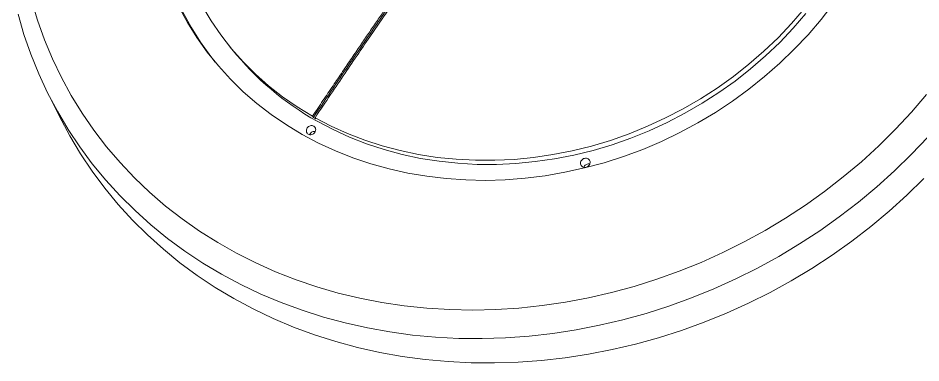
# Model space of a CAD drawing. Header units: inches. Extents: x 2104 to 4359, y 410 to 823.
# Drawn here: x 2579.4 to 2648.8, y 515.1 to 541.7 of the extents above; entities that cross this region are included whole.
import ezdxf

# ---------------------------------------------------------------- set-up
doc = ezdxf.new("R2010")
doc.units = ezdxf.units.IN

msp = doc.modelspace()

# ---------------------------------------------------------------- linework, layer by layer
at = {"color": 7, "linetype": 'Continuous', "lineweight": 15}
for p, q in [((2595.545, 539.603), (2595.819, 539.26)), ((2581.772, 535.634), (2582.727, 533.757)), ((2602.083, 534.017), (2602.013, 534.107)), ((2602.279, 533.906), (2602.209, 533.996))]:
    msp.add_line(p, q, dxfattribs=at)
at = {"color": 7, "linetype": 'Continuous', "lineweight": 15, "flags": 128}
for points in [[(2580.4, 543.018), (2580.86, 541.489), (2581.397, 539.988), (2582.01, 538.52), (2582.699, 537.086), (2583.461, 535.69), (2584.295, 534.334), (2585.2, 533.022), (2586.173, 531.755), (2587.213, 530.537), (2588.317, 529.371), (2589.484, 528.258), (2590.71, 527.2), (2591.994, 526.201), (2593.332, 525.261), (2594.723, 524.383), (2596.162, 523.569), (2597.648, 522.82), (2599.176, 522.138), (2600.745, 521.524), (2602.351, 520.98), (2603.99, 520.506), (2605.659, 520.104), (2607.356, 519.775), (2609.075, 519.518), (2610.814, 519.335), (2612.57, 519.226), (2614.338, 519.191), (2616.115, 519.23), (2617.898, 519.344), (2619.682, 519.532), (2621.465, 519.793), (2623.242, 520.127), (2625.01, 520.533), (2626.765, 521.011), (2628.504, 521.56), (2630.223, 522.177), (2631.918, 522.864), (2633.587, 523.616), (2635.225, 524.434), (2636.83, 525.316), (2638.398, 526.259), (2639.926, 527.262), (2641.41, 528.323), (2642.848, 529.44), (2644.238, 530.61), (2645.575, 531.83), (2646.857, 533.1), (2648.082, 534.415), (2649.247, 535.773)], [(2642.07, 542.751), (2641.134, 541.546), (2640.135, 540.381), (2639.077, 539.258), (2637.963, 538.182), (2636.795, 537.155), (2635.577, 536.18), (2634.313, 535.259), (2633.005, 534.396), (2631.657, 533.592), (2630.273, 532.849), (2628.856, 532.171), (2627.412, 531.558), (2625.943, 531.012), (2624.453, 530.534), (2622.947, 530.127), (2621.429, 529.791), (2619.903, 529.527), (2618.373, 529.336), (2616.843, 529.219), (2615.318, 529.174), (2613.801, 529.204), (2612.298, 529.307), (2610.811, 529.484), (2609.345, 529.734), (2607.905, 530.056), (2606.493, 530.449), (2605.114, 530.913), (2603.772, 531.445), (2602.471, 532.045), (2601.213, 532.711), (2600.002, 533.441), (2598.842, 534.233), (2597.736, 535.085), (2596.687, 535.995), (2595.698, 536.96), (2594.771, 537.977), (2593.909, 539.044), (2593.115, 540.157), (2592.39, 541.314), (2591.736, 542.512)], [(2602.013, 534.107), (2600.836, 534.826), (2599.711, 535.607), (2598.641, 536.447), (2597.629, 537.345), (2596.677, 538.298), (2595.789, 539.304), (2594.967, 540.358), (2594.213, 541.458), (2593.53, 542.602)], [(2649.348, 532.508), (2648.094, 531.182), (2646.783, 529.903), (2645.418, 528.671), (2644.003, 527.491), (2642.538, 526.363), (2641.028, 525.291), (2639.475, 524.277), (2637.883, 523.322), (2636.254, 522.429), (2634.591, 521.598), (2632.899, 520.833), (2631.18, 520.133), (2629.437, 519.502), (2627.674, 518.939), (2625.895, 518.446), (2624.102, 518.024), (2622.3, 517.674), (2620.492, 517.396), (2618.681, 517.192), (2616.872, 517.06), (2615.067, 517.002), (2613.27, 517.018), (2611.484, 517.108), (2609.714, 517.272), (2607.963, 517.508), (2606.233, 517.817), (2604.529, 518.199), (2602.853, 518.652), (2601.21, 519.175), (2599.601, 519.768), (2598.032, 520.429), (2596.503, 521.157), (2595.019, 521.951), (2593.582, 522.809), (2592.196, 523.73), (2590.862, 524.711), (2589.584, 525.75), (2588.364, 526.846), (2587.204, 527.997), (2586.107, 529.2), (2585.075, 530.453), (2584.109, 531.753), (2583.212, 533.098), (2582.386, 534.486), (2581.632, 535.913), (2580.951, 537.376), (2580.345, 538.874), (2579.815, 540.402), (2579.363, 541.959)], [(2594.527, 538.266), (2594.188, 538.702), (2593.396, 539.812), (2592.673, 540.965), (2592.022, 542.159)], [(2639.84, 542.372), (2638.863, 541.237), (2637.827, 540.146), (2636.733, 539.101), (2635.587, 538.106), (2634.391, 537.163), (2633.148, 536.276), (2631.862, 535.447), (2630.537, 534.679), (2629.177, 533.973), (2627.785, 533.332), (2626.367, 532.757), (2624.925, 532.251), (2623.464, 531.814), (2621.989, 531.449), (2620.503, 531.155), (2619.012, 530.935), (2617.519, 530.788), (2616.028, 530.715), (2614.545, 530.716), (2613.073, 530.792), (2611.616, 530.941), (2610.18, 531.164), (2608.768, 531.46), (2607.384, 531.828), (2606.032, 532.267), (2604.716, 532.776), (2603.441, 533.353), (2602.209, 533.996)], [(2639.971, 542.018), (2638.994, 540.883), (2637.957, 539.792), (2636.864, 538.748), (2635.717, 537.754), (2634.52, 536.813), (2633.277, 535.928), (2631.991, 535.1), (2630.666, 534.333), (2629.305, 533.629), (2627.913, 532.99), (2626.494, 532.418), (2625.053, 531.915), (2623.592, 531.481), (2622.117, 531.118), (2620.631, 530.828), (2619.14, 530.611), (2617.648, 530.468), (2616.158, 530.399), (2614.676, 530.404), (2613.205, 530.484), (2611.75, 530.638), (2610.316, 530.865), (2608.906, 531.166), (2607.524, 531.539), (2606.176, 531.983), (2604.863, 532.496), (2603.592, 533.078), (2602.364, 533.727)], [(2649.049, 529.305), (2647.738, 528.025), (2646.374, 526.793), (2644.958, 525.613), (2643.493, 524.486), (2641.983, 523.414), (2640.431, 522.399), (2638.838, 521.444), (2637.209, 520.551), (2635.547, 519.721), (2633.854, 518.955), (2632.135, 518.256), (2630.392, 517.624), (2628.629, 517.061), (2626.85, 516.568), (2625.057, 516.147), (2623.255, 515.796), (2621.447, 515.519), (2619.637, 515.314), (2617.827, 515.183), (2616.022, 515.125), (2614.225, 515.141), (2612.44, 515.231), (2610.669, 515.394), (2608.918, 515.63), (2607.188, 515.94), (2605.484, 516.321), (2603.808, 516.774), (2602.165, 517.297), (2600.557, 517.89), (2598.987, 518.552), (2597.458, 519.28), (2595.974, 520.074), (2594.538, 520.932), (2593.151, 521.852), (2591.818, 522.833), (2590.54, 523.873), (2589.319, 524.969), (2588.16, 526.12), (2587.062, 527.323), (2586.03, 528.575), (2585.065, 529.876), (2584.168, 531.221), (2583.341, 532.608), (2582.727, 533.757)]]:
    msp.add_lwpolyline(points, dxfattribs=at)
at = {"color": 7, "linetype": 'Continuous', "lineweight": 15}
for centre, radius, start, end in [((2613.37, 553.381), 22.526, 218.82119, 240.75367), ((2614.015, 554.885), 24.039, 240.23928, 240.77704)]:
    msp.add_arc(centre, radius, start, end, dxfattribs=at)
for points, knots in [([(2602.013, 534.107), (2602.281, 534.507), (2602.807, 535.289), (2603.579, 536.433), (2604.317, 537.524), (2605.02, 538.561), (2605.69, 539.544), (2606.324, 540.473), (2606.924, 541.35), (2607.489, 542.173), (2607.854, 542.704), (2608.031, 542.961)], [0, 0, 0, 0, 0.1347, 0.263503, 0.386408, 0.503417, 0.614528, 0.719742, 0.819058, 0.912478, 1, 1, 1, 1]), ([(2608.097, 542.865), (2608.06, 542.811), (2608.022, 542.756), (2607.965, 542.673), (2607.946, 542.646), (2607.926, 542.616), (2607.925, 542.615), (2607.923, 542.611), (2607.922, 542.61), (2607.919, 542.606), (2607.917, 542.604), (2607.912, 542.596), (2607.908, 542.591), (2607.898, 542.575), (2607.89, 542.564), (2607.826, 542.47), (2607.767, 542.385), (2607.591, 542.129), (2607.471, 541.955), (2607.105, 541.421), (2606.853, 541.052), (2606.329, 540.287), (2606.059, 539.892), (2605.64, 539.277), (2605.499, 539.069), (2605.283, 538.752), (2605.21, 538.645), (2605.133, 538.531), (2605.128, 538.524), (2605.122, 538.516), (2605.122, 538.515), (2605.12, 538.513), (2605.119, 538.511), (2605.117, 538.508), (2605.115, 538.505), (2605.107, 538.493), (2605.1, 538.483), (2605.08, 538.454), (2605.067, 538.434), (2605.027, 538.375), (2605, 538.336), (2604.111, 537.027), (2603.147, 535.601), (2602.083, 534.017)], [0.997685922, 0.997685922, 0.997685922, 0.997685922, 0.997754236, 0.997754236, 0.997788393, 0.997788393, 0.997790527, 0.997790527, 0.997792662, 0.997792662, 0.997796932, 0.997796932, 0.997805471, 0.997805471, 0.997822549, 0.997822549, 0.997959177, 0.997959177, 0.998232432, 0.998232432, 0.998778941, 0.998778941, 0.99932545, 0.99932545, 0.999598705, 0.999598705, 0.999735332, 0.999735332, 0.999743872, 0.999743872, 0.999746006, 0.999746006, 0.999748141, 0.999748141, 0.999752411, 0.999752411, 0.999769489, 0.999769489, 0.999803646, 0.999803646, 0.99987196, 0.99987196, 1.002057997, 1.002057997, 1.002057997, 1.002057997]), ([(2608.227, 542.85), (2607.958, 542.458), (2607.392, 541.636), (2606.506, 540.341), (2605.541, 538.926), (2604.498, 537.391), (2603.378, 535.735), (2602.608, 534.589), (2602.209, 533.996)], [0, 0, 0, 0, 0.133491, 0.280253, 0.440285, 0.613586, 0.800158, 1, 1, 1, 1]), ([(2601.544, 532.935), (2601.536, 532.979), (2601.538, 533.025), (2601.559, 533.117), (2601.578, 533.161), (2601.66, 533.282), (2601.746, 533.344), (2601.885, 533.383), (2601.933, 533.388), (2602.025, 533.378), (2602.069, 533.364), (2602.186, 533.298), (2602.239, 533.221), (2602.27, 533.045), (2602.248, 532.946), (2602.166, 532.826), (2602.132, 532.789), (2602.052, 532.732), (2602.007, 532.71), (2601.867, 532.67), (2601.768, 532.681), (2601.614, 532.769), (2601.56, 532.846), (2601.544, 532.935)], [0, 0, 0, 0, 0.0625, 0.0625, 0.125, 0.125, 0.25, 0.25, 0.3125, 0.3125, 0.375, 0.375, 0.5, 0.5, 0.625, 0.625, 0.6875, 0.6875, 0.75, 0.75, 0.875, 0.875, 1, 1, 1, 1]), ([(2601.8, 532.691), (2601.804, 532.704), (2601.822, 532.756), (2601.89, 532.833), (2601.994, 532.906), (2602.115, 532.945), (2602.193, 532.938), (2602.231, 532.934)], [0, 0, 0, 0, 0.078826, 0.312389, 0.546186, 0.779415, 1, 1, 1, 1]), ([(2622.639, 530.436), (2622.63, 530.482), (2622.632, 530.528), (2622.652, 530.619), (2622.672, 530.664), (2622.754, 530.783), (2622.841, 530.843), (2622.983, 530.878), (2623.032, 530.881), (2623.126, 530.868), (2623.171, 530.853), (2623.25, 530.805), (2623.284, 530.774), (2623.335, 530.7), (2623.353, 530.658), (2623.378, 530.525), (2623.356, 530.426), (2623.274, 530.307), (2623.239, 530.272), (2623.158, 530.216), (2623.112, 530.195), (2622.969, 530.16), (2622.868, 530.174), (2622.711, 530.268), (2622.656, 530.346), (2622.639, 530.436)], [0, 0, 0, 0, 0.0625, 0.0625, 0.125, 0.125, 0.25, 0.25, 0.3125, 0.3125, 0.375, 0.375, 0.4375, 0.4375, 0.5, 0.5, 0.625, 0.625, 0.6875, 0.6875, 0.75, 0.75, 0.875, 0.875, 1, 1, 1, 1]), ([(2622.891, 530.186), (2622.896, 530.203), (2622.915, 530.258), (2622.986, 530.336), (2623.092, 530.407), (2623.214, 530.436), (2623.302, 530.44), (2623.339, 530.424), (2623.341, 530.423)], [0, 0, 0, 0, 0.097105, 0.322438, 0.546607, 0.769737, 0.99241, 1, 1, 1, 1])]:
    msp.add_open_spline(points, degree=3, knots=knots, dxfattribs=at)

doc.saveas('drawing.dxf')
